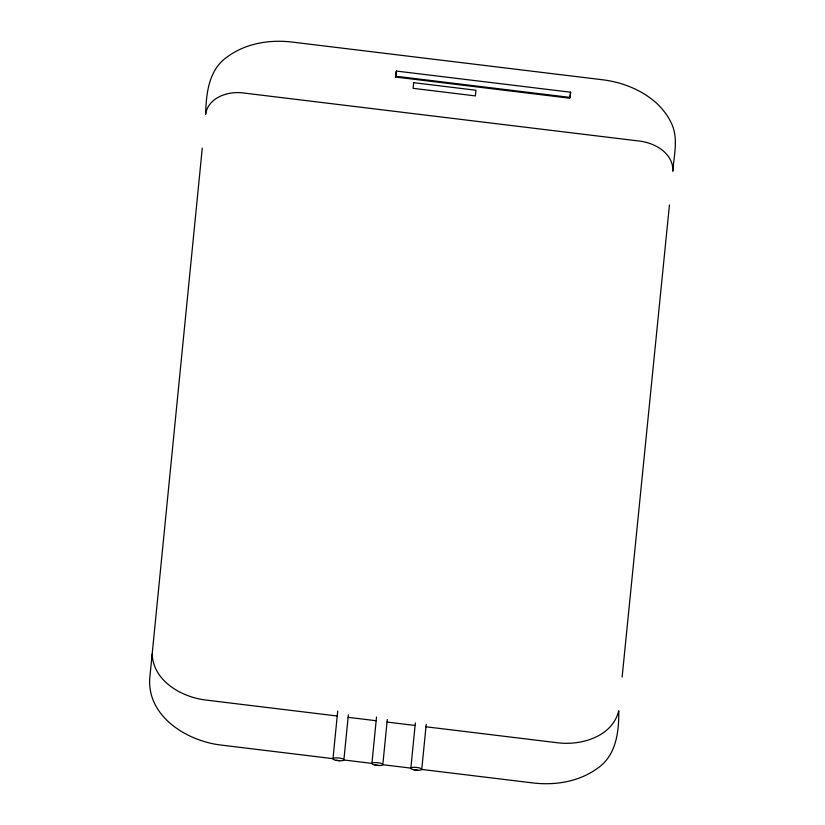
<?xml version="1.0" encoding="UTF-8"?>
<svg xmlns="http://www.w3.org/2000/svg" width="825" height="825" viewBox="0 0 825 825"><rect width="100%" height="100%" fill="white"/><g stroke="black" fill="none" stroke-linecap="round" stroke-linejoin="round"><path stroke-width="1.24" d="M152.14 654.184C153.378 681.192 181.799 697.29 206.064 700.074L337.219 716.007M202.269 148.118L149.676 679.099C147.757 717.389 188.059 741.551 221.935 745.171L332.991 758.66L337.714 711.006M395.474 77.034L396.361 71.053L570.611 92.214L570.096 97.412L569.724 98.196L395.474 77.034L396.361 71.053M348.356 714.832L343.881 759.98L371.92 763.383L376.52 716.987M387.286 719.555L382.81 764.713L410.86 768.116L415.336 722.958M426.226 724.288L421.75 769.436L533.404 782.997C555.503 785.513 579.14 781.698 597.382 768.353C616.285 755.69 619.039 731.589 618.76 710.748C612.346 736.9 580.81 745.893 556.947 742.696L425.978 726.784M569.724 98.196L570.611 92.214M622.132 677.036L669.436 204.982M339.611 760.774L335.177 760.124A5.507 1.372 5.7 0 1 334.661 757.969A5.507 1.372 5.7 0 1 343.004 758.979A5.507 1.372 5.7 0 1 340.622 760.794L336.095 760.341M378.541 765.497L374.107 764.857A5.507 1.372 5.7 0 1 373.591 762.702A5.507 1.372 5.7 0 1 381.934 763.713A5.507 1.372 5.7 0 1 379.552 765.518L375.035 765.074M417.481 770.23L413.047 769.581A5.507 1.372 5.7 0 1 412.531 767.425A5.507 1.372 5.7 0 1 420.874 768.436A5.507 1.372 5.7 0 1 418.492 770.251L413.964 769.797M395.845 76.24L570.096 97.412M348.109 717.327L376.148 720.73M387.038 722.061L415.088 725.464M672.839 167.857L672.808 171.27C673.881 155.482 678.645 138.631 671.54 123.513C667.961 115.747 662.692 108.941 656.483 103.094C641.716 89.894 622.576 82.345 603.065 79.829L291.596 42.003C269.497 39.487 245.86 43.302 227.618 56.647C208.622 69.352 206.178 93.576 205.611 114.407C208.065 97.257 228.453 90.822 243.519 92.988L639.849 141.127C654.338 142.931 670.911 152.006 672.839 167.857M413.655 82.675L413.088 88.337L475.386 95.906L475.942 90.245L413.655 82.675"/></g></svg>
